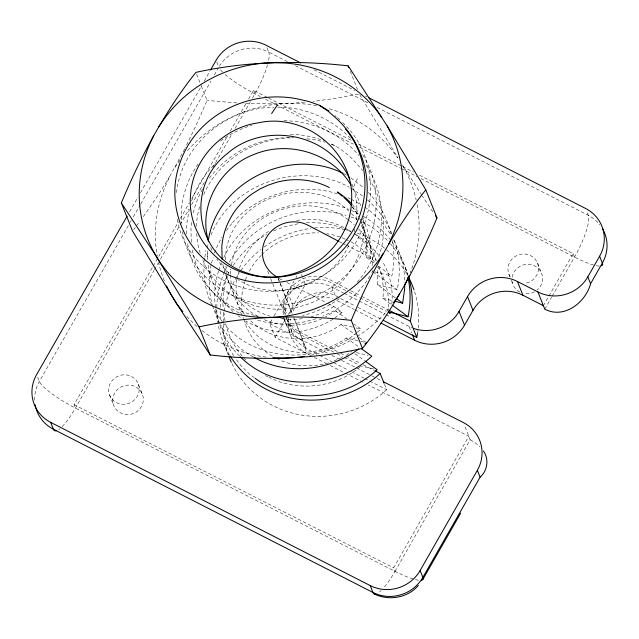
<?xml version="1.0" encoding="UTF-8"?>
<svg xmlns="http://www.w3.org/2000/svg" width="639" height="639" viewBox="0 0 639 639"><rect width="100%" height="100%" fill="white"/><g stroke="black" fill="none" stroke-linecap="round" stroke-linejoin="round"><path stroke-width="0.48" stroke-dasharray="3.19 2.4" d="M186.66 233.962L186.828 223.49L189.2 209.328M220.151 311.145L221.182 323.414M220.223 307.335C220.479 294.084 223.826 280.737 230.543 269.251M225.383 259.809C226.11 199.815 306.832 170.533 348.83 211.038M230.727 275.089C230.471 290.202 236.342 305.138 246.215 316.505M230.751 274.155L230.863 269.49M361.211 222.196C366.099 233.235 368.032 245.624 366.698 257.621L370.484 258.563C371.818 245.017 368.951 231.102 362.617 219.065M196.365 226.366L197.211 216.669L199.999 204.632M207.571 248.084L208.026 243.691M356.37 219.832C357.992 207.252 356.067 194.296 351.314 182.562M391.803 304.124C393.432 289.331 389.998 273.947 382.29 261.223M191.644 222.316L190.949 227.923L191.301 242.197M395.501 297.918L377.489 284.738L377.817 272.829L377.122 267.453M390.685 304.02L382.881 298.285C384.079 287.494 382.657 276.344 378.751 266.215M176.556 192.587C181.524 144.885 226.733 107.608 273.899 107.2M370.484 258.563L365.692 255.089C367.018 245.48 365.732 235.655 362.928 226.414A72.75 69.379 -21.7 0 0 359.621 218.346M204.704 258.108C202.363 274.067 205.151 290.625 211.9 305.242M204.847 257.158L205.854 250.528M211.11 265.033C208.538 278.077 208.546 291.767 212.236 304.595M231.606 264.85C238.922 213.178 307.255 188.369 347.88 219.473M236.853 279.395C234.689 292.662 237.101 306.728 243.651 318.478M236.997 278.452L238.403 271.934M417.515 333.542L417.89 331.593A98.358 93.805 -21.7 0 0 414.272 290.705M354.078 232.045L354.909 228.307M193.337 212.931L194.711 207.26L198.354 197.299L203.114 187.77M377.489 284.738L397.194 289.579C400.781 272.813 399.639 254.977 393.912 238.81M374.981 271.894L391.843 276.04C394.319 264.418 394.543 252.325 392.53 240.607M211.517 263.156L213.13 257.597M218.53 271.152C214.768 282.973 213.753 295.697 215.567 307.974M218.794 270.225L221.429 262.948M239.489 268.252C244.737 252.493 256.007 238.818 270.305 230.407M245.16 280.896C241.462 291.36 240.583 302.694 242.421 313.621M227.037 276.032L225.655 280.289L223.498 291.791L222.851 303.309L223.291 308.941M378.839 256.838C387.865 230.855 384.143 200.566 368.336 177.938M191.572 200.989C196.477 186.756 204.784 173.656 215.718 163.304M201.293 85.969L207.06 100.467L195.646 126.322L185.462 147.441M211.03 234.944C231.821 182.802 300.649 160.189 349.253 187.219M223.762 257.597C245.025 212.42 302.982 191.053 349.03 209.336M353.734 186.644L357.824 177.554M184.679 148.983L169.678 176.548L165.349 186.077A132.672 126.53 -21.7 0 0 157.21 255.84M203.745 194.52C218.594 159.83 255.872 137.465 293.245 137.824M348.798 245.448C330.379 285.529 275.521 303.701 237.82 279.57M371.826 272.845L373.144 270.201M129.573 211.821L137.976 197.108M140.452 192.778L201.756 85.426M204.232 81.097L210.167 70.705M128.351 225.615L39.354 381.451A36.886 35.177 -21.7 0 0 34.746 401.316M130.332 222.156L131.322 220.423M133.295 216.964L140.221 204.839M140.716 203.977L210.918 81.041M214.384 74.979L218.338 68.053M418.465 580.228A36.886 7.117 29.7 0 1 395.022 571.346L75.418 408.081L74.052 404.647L152.665 266.998M153.16 266.128L178.377 221.973M180.35 218.514L189.248 202.93M191.724 198.601L227.811 135.404M230.288 131.075L246.606 102.504M248.579 99.037L253.523 90.379L267.733 97.639M62.119 426.708A36.886 8.507 -62.9 0 0 75.418 408.081L154.031 270.433M154.526 269.562L158.48 262.637M160.461 259.178L179.743 225.407M180.238 224.545L189.136 208.961M191.604 204.632L205.446 180.39M212.867 167.402L232.149 133.639M235.112 128.447L250.44 101.609M252.421 98.142L254.889 93.813A36.886 8.507 -62.9 0 0 268.06 62.846M310.666 355.508L275.153 337.368L269.682 323.63L273.612 316.752M274.099 315.89L281.959 302.135A36.886 35.177 -21.7 0 1 331.865 287.039L343.415 292.934M288.74 318.661A36.886 35.177 -21.7 0 0 307.111 353.694L301.648 339.956A36.886 35.177 -21.7 0 1 287.63 292.207L294.012 281.024M295.977 277.59L296.959 275.872M275.153 337.368L287.422 315.882L281.959 302.135M289.842 313.565A36.886 35.177 -21.7 0 1 293.101 305.945L305.37 284.451L302.822 278.037M316.96 354.118L305.897 348.463L294.22 318.262M384.526 586.858A36.886 8.507 -62.9 0 0 395.022 571.346L393.648 567.911L468.81 436.293L368.415 385.013M543.398 305.698L573.127 253.635L419.535 175.182M395.022 571.346L470.176 439.728L464.441 425.302M544.763 309.132L551.585 297.183M552.072 296.328L574.493 257.078A36.886 8.507 -62.9 0 0 588.335 215.343L586.626 211.046M169.678 176.548L158.776 194.264L142.856 217.308M369.861 276.072C361.083 290.753 348.159 302.702 333.35 311.153L322.791 316.217M198.146 164.047C186.037 181.061 179.839 202.387 181.556 223.235M233.283 265.233L237.54 259.146C245.56 249.194 255.352 240.488 266.695 234.529M133.615 229.561L135.268 227.404M136.434 225.879L139.933 221.318M357.257 282.134C385.293 250.552 390.07 200.223 365.971 165.046M209.456 178.137C217.931 166.763 228.842 157.362 241.151 150.341C257.054 141.626 275.177 137.145 293.317 137.561M232.5 222.787C257.996 193.976 300.729 181.947 337.384 193.825M259.027 257.557L261.159 255.464M261.87 254.769C275.856 240.504 295.873 232.852 315.746 232.852A73.645 71.105 -1.6 0 1 318.502 232.9M328.27 303.637L333.798 306.456L342.113 312.415L334.98 317.703M384.486 384.287L386.643 389.71L382.657 393.289A98.358 93.805 -21.7 0 1 231.31 362.241M356.562 332.847C318.861 364.845 255.576 362.68 223.658 323.486M357.297 332.216L361.003 329.053L353.878 323.941M220.551 141.075L224.217 138.304M360.524 366.451C335.707 387.817 297.934 392.306 268.867 377.202M342.113 312.415L335.555 310.873L325.155 317.112M352.464 327.088L340.946 324.428C314.684 344.133 274.227 343.822 250.248 320.49M346.226 355.26L351.738 351.538M357.856 340.643L346.346 337.991C334.74 346.466 320.658 351.314 306.337 352.225A73.589 69.228 -40.8 0 1 280.082 348.758C265.145 343.582 251.702 333.31 244.114 319.292M339.485 298.533C328.406 306.472 315.866 312.447 302.559 315.538M333.798 306.456L328.214 309.987L319.955 313.909L311.297 316.816M225.016 137.832L233.746 132.616L243.866 127.96L251.806 125.292M333.015 319.141C307.024 335.555 272.158 336.753 245.616 320.93M342.161 357.369L333.814 361.051M321.896 318.789C303.102 327.024 280.825 327.48 262.126 318.709M315.914 318.701C296.504 325.235 274.93 325.746 255.368 319.54M273.628 230.855L284.355 226.765L298.285 223.738M328.646 362.848C312.151 367.665 293.932 366.674 278.308 359.382M358.319 94.117L334.556 98.51L312.95 101.409M304.659 102.208L290.993 103.358L269.554 103.877L243.187 103.262M280.705 318.366L288.948 317.974M277.63 107.184C305.051 107.009 332.248 118.814 350.931 138.887M283.956 120.739C312.319 120.899 340.627 133.655 358.854 155.509M290.282 134.294C301.736 134.438 313.134 136.762 323.861 140.74M306.496 222.691C318.773 222.34 331.306 223.618 342.736 228.331M236.829 102.927L207.06 100.467M306.824 138.775L314.827 139.757L325.091 142.209M256.343 315.946L258.292 316.281M319.516 219.904L328.526 221.613L337.248 224.417L343.886 227.468M356.25 352.632L368 355.3M356.258 327.959L361.003 329.053M360.708 341.306L365.452 342.4M373.392 368.855L361.067 366.051M382.881 298.285L392.522 300.697M254.466 315.386C219.952 307.247 191.444 277.03 187.435 241.502M331.266 144.398L335.667 145.964L344.557 152.058L352.584 159.047L362.617 170.421M344.381 228.954L350.116 231.438M347.872 197.707L350.412 198.865M351.258 199.248L360.971 204.656M351.57 210.495L358.351 213.57M345.132 239.114L342.648 237.972A73.645 71.105 -1.6 0 0 326.737 233.706M345.963 239.497L348.447 240.647M265.329 375.572L267.981 376.794M331.481 144.031L335.667 145.964M313.941 69.707L354.781 90.562M365.436 96.01L367.209 96.912M287.382 61.608L268.739 52.086L267.03 47.789M295.37 65.689L368.168 102.879M377.05 107.408L588.335 215.343A36.886 35.177 -21.7 0 1 599.893 224.84M268.62 98.094L351.178 140.268M358.279 143.895L401.787 166.116M402.674 166.571L413.321 172.011M225.16 74.523A36.886 7.117 29.7 0 0 254.889 93.813L260.217 96.537M265.544 99.261L275.313 104.245M276.2 104.7L353.439 144.15M359.653 147.329L400.485 168.193M401.372 168.64L417.355 176.803M420.909 178.616L574.493 257.078A36.886 7.117 29.7 0 0 593.719 265.057M339.293 241.606L341.889 242.932M342.76 243.379L345.356 244.705M346.218 245.144L365.692 255.089M347.496 289.084L329.508 279.491A30.736 29.314 -21.7 0 0 295.673 283.093A30.736 29.314 -21.7 0 0 285.146 314.58M350.699 290.721L360.029 295.49M361.746 296.36L387.985 309.763M345.803 290.601L333.446 284.075A30.736 29.314 -21.7 0 0 299.691 284.075A30.736 29.314 -21.7 0 0 285.561 314.14M349.182 292.327L359.31 297.494M360.164 297.934L386.22 311.249M344.301 293.389L358.519 300.649M359.406 301.105L385.165 314.268M386.052 314.715L409.152 326.513A36.886 35.177 -21.7 0 0 412.099 327.855M340.659 298.565L355.572 306.185M357.92 307.383L381.946 319.652M337.336 300.777L354.214 309.396M355.1 309.851L379.973 322.559M281.959 279.978L277.797 277.853L292.143 313.909M286.927 282.518L326.289 302.622M337.272 351.514L299.595 331.873A30.736 29.314 -21.7 0 1 286.456 318.134M340.643 353.239L345.068 355.5M345.955 355.955L359.877 363.064M363.264 364.797L374.047 370.3M333.806 352.129L299.387 334.101A30.736 29.314 -21.7 0 1 286.224 317.192M337.041 353.782L342.608 356.626M344.261 357.473L357.848 364.414M269.682 323.63L327.408 353.119M331.849 355.388L340.739 359.925M341.625 360.38L370.947 375.357M371.834 375.812L376.275 378.08M377.162 378.536L381.603 380.804M319.835 355.58L332.136 361.866M333.574 362.601L347.121 369.518M351.554 371.786L363.815 378.048M364.661 378.48L368.895 380.644M369.741 381.076L386.643 389.71M314.22 357.329L325.77 363.224M330.211 365.5L344.429 372.761M345.316 373.208L364.861 383.192M74.052 404.647L393.648 567.911M470.176 439.728L475.352 442.851L479.929 446.741M355.883 234.593C365.037 240 372.801 247.485 379.159 255.975M257.884 316.457C239.561 306.688 226.805 287.175 225.495 266.407M272.406 356.187C258.028 347.856 247.085 333.494 243.339 317.256M253.332 356.961C239.673 349.533 228.003 338.207 220.463 324.596M239.305 313.07L230.887 308.142L222.468 301.84L214.872 294.643L208.178 286.639L202.483 277.933C197.435 268.827 193.881 258.971 192.019 248.731M343.854 173.664L346.226 175.118M350.971 178.025L363.503 187.483M350.835 188.193L362.409 195.838M363.2 216.278C373.416 222.084 382.553 229.888 389.782 239.154M345.539 228.235L350.947 231.582M350.939 241.79L358.671 246.582A73.645 72.007 -10.5 0 1 375.333 263.076M338.446 297.335L335.986 295.777A30.736 29.314 -21.7 0 0 292.119 313.35M237.772 315.57L241.478 318.15M335.555 310.873L346.761 318.837M340.946 324.428L355.316 334.668M346.346 337.991L359.925 347.664M354.972 353.814L364.526 360.644M359.278 337.504L365.604 342.049M378.424 266.207L391.843 276.04M366.698 257.621L374.502 263.348M372.872 271.751L397.194 289.579M254.434 377.809L249.09 373.735L240.991 365.66L234.641 357.377M334.748 115.475L336.194 116.594M367.449 199.879C378.064 209.265 386.827 220.998 392.058 234.209M364.917 207.076C375.333 214.76 384.662 224.161 391.212 235.384M349.285 220.615L354.222 224.608M353.974 233.586C363.487 240.536 371.163 249.817 376.387 260.361M229.089 273.117L224.449 268.843L216.749 258.987M233.075 311.552C219.441 299.523 210.423 282.374 208.122 264.338M337.648 117.712L339.804 119.789M342.672 122.56C389.079 165.908 374.702 247.429 320.147 277.078C267.781 310.69 186.947 282.478 177.147 218.147M239.649 356.147C230.511 347.424 223.754 336.338 219.504 324.476M368.352 192.507C379.646 204.137 387.641 218.993 391.276 234.785M351.41 213.57L356.874 219.584M358.695 229.089C367.928 238.595 373.919 250.959 376.651 263.875M242.189 356.139C233.93 346.25 227.875 334.349 225.216 321.721M243.411 357.465L245.799 360.14M352.424 204.528L358.663 212.547M223.075 322.735L217.883 315.962L213.658 308.573M392.162 242.341C399.543 252.101 404.719 263.548 407.458 275.465M352.017 206.748L355.787 211.821L358.878 217.324M432.787 211.701L422.323 195.997M421.788 195.175L402.354 164.934M362.736 154.822C393.776 203.777 368.184 273.947 315.61 295.769C263.963 321.888 191.349 290.977 182.538 231.701M359.765 94.732L397.913 157.849L391.707 149.766A132.672 126.53 -21.7 0 0 327.048 108.111M219.992 323.773L217.643 319.668L212.468 305.514M233.594 355.811L228.442 346.793L224.193 336.298L221.398 325.299M393.64 239.705L400.062 254.218A97.759 95.275 -23.2 0 1 404.759 282.574M359.318 218.115L360.196 219.688M361.179 225.375C368.719 237.317 372.936 251.431 372.441 265.592M377.809 266.846C385.708 279.331 389.391 294.252 388.632 308.98M211.98 250.432L210.582 247.165M352.6 187.57L356.682 194.967L361.075 206.812M202.938 260.345C217.803 296.983 261.567 316.64 299.308 306.632C338.382 297.75 369.086 258.268 363.367 217.803M573.127 253.635L574.493 257.078M537.591 263.3L541.688 273.604M508.844 274.179L509.874 276.759M511.24 280.194L512.949 284.483M350.276 71.28L357.489 89.396M405.43 268.06L407.946 274.395M409.152 326.513L411.708 332.927M253.523 90.379L254.889 93.813M331.865 287.039L336.601 298.948M301.36 274.379L302.455 277.126M216.781 62.031L218.834 67.183M287.63 292.207L293.101 305.945M278.109 277.781L292.382 313.661M293.62 317.607L305.897 348.463M196.604 74.196L200.934 85.067M267.733 271.152L270.305 277.622M270.672 278.548L285.026 314.604M286.496 318.302L292.63 333.718M284.299 319.204L289.771 332.951M223.682 343.303L228.355 355.06M138.328 384.111A15.368 14.657 -21.7 0 1 121.25 404.152A15.368 14.657 -21.7 0 1 112.296 380.389A15.368 14.657 -21.7 0 1 138.328 384.111L142.433 394.415A15.368 14.657 -21.7 0 1 125.348 414.455A15.368 14.657 -21.7 0 1 116.402 390.693A15.368 14.657 -21.7 0 1 142.433 394.415M109.588 394.99L113.686 405.294M37.645 377.162L39.354 381.451A36.886 7.117 29.7 0 0 75.418 408.081M210.279 274.762L211.445 278.62M200.183 253.116L198.082 245.472L196.58 233.099M222.779 264.274L224.712 271.775M218.794 322.727L215.678 308.917M225.008 320.738L223.362 309.891M207.284 250.8L207.611 261.391M207.403 253.627L207.531 258.491M599.382 266.072A36.886 7.117 29.7 0 1 595.891 265.6M268.62 60.33A36.886 8.507 -62.9 0 0 268.739 52.086A36.886 35.177 -21.7 0 0 219.241 66.48M222.54 72.079A36.886 7.117 29.7 0 1 220.543 69.891M381.124 590.548A36.886 8.507 -62.9 0 1 379.566 591.93M59.842 428.777A36.886 8.507 -62.9 0 1 58.796 429.552M288.269 314.484A36.886 35.177 -21.7 0 1 332.815 298.844M228.419 355.052A98.358 93.805 -21.7 0 1 239.361 272.669M240.967 270.337A98.358 93.805 -21.7 0 1 260.936 249.41M264.075 247.045A98.358 93.805 -21.7 0 1 310.81 228.411M314.452 227.995A98.358 93.805 -21.7 0 1 350.811 231.126M357.321 233.179A98.358 93.805 -21.7 0 1 407.267 274.81M229.768 355.316A98.358 93.805 -21.7 0 1 227.045 266.391M229.329 262.15A98.358 93.805 -21.7 0 1 346.106 215.351M350.843 216.901A98.358 93.805 -21.7 0 1 357.217 219.417M362.409 221.877A98.358 93.805 -21.7 0 1 387.945 241.031M390.421 243.786A98.358 93.805 -21.7 0 1 407.794 274.427M306.073 348.151A30.736 29.314 -21.7 0 1 290.761 318.957M302.359 318.653A72.75 69.379 -21.7 0 1 280.641 318.621M270.497 316.361A72.75 69.379 -21.7 0 1 225.607 274.538M352.496 206.796A72.75 69.379 -21.7 0 1 357.832 214.904M245.416 279.97A73.573 68.293 -8.9 0 1 247.237 275.497M249.394 271.152A73.573 68.293 -8.9 0 1 259.003 257.533M296.632 220.471A73.421 69.867 -1.4 0 1 319.508 219.936M214.504 252.972A97.471 90.45 -15.2 0 1 222.037 237.141M226.35 230.559A97.471 90.45 -15.2 0 1 232.532 222.811M512.23 277.246A15.368 14.657 -21.7 0 1 534.795 265.952A15.368 14.657 -21.7 0 1 537.183 289.994M534.476 291.847A15.368 14.657 -21.7 0 1 523.892 293.525M519.842 292.143A15.368 14.657 -21.7 0 1 512.174 281.448M510.273 276.975A15.368 14.657 -21.7 0 1 517.374 255.296A15.368 14.657 -21.7 0 1 538.102 264.961A15.368 14.657 -21.7 0 1 524.124 283.436M403.257 166.587A132.672 126.53 -21.7 0 1 416.213 200.191M417.131 204.744A132.672 126.53 -21.7 0 1 410.23 272.789M388.847 308.701A132.672 126.53 -21.7 0 1 310.426 355.356M266.223 357.097A132.672 126.53 -21.7 0 1 202.108 330.635M197.06 326.449A132.672 126.53 -21.7 0 1 185.813 315.275M164.359 280.745A132.672 126.53 -21.7 0 1 158.704 263.108M174.982 167.522A132.672 126.53 -21.7 0 1 179.783 160.373M187.523 150.596A132.672 126.53 -21.7 0 1 316.808 105.739"/><path stroke-width="0.96" d="M383.632 320.514L416.772 337.44L410.294 321.161L411.412 315.315A98.358 93.805 -21.7 0 0 408.656 277.206M416.772 337.44L417.515 333.542M208.362 240.16C217.587 180.869 290.338 146.73 343.159 173.385M394.447 301.185L402.634 303.158L404.583 289.547A97.759 95.275 -23.2 0 0 404.759 284.571M388.624 312.471L390.277 313.318L388.28 311.856L408.025 316.72C410.749 303.805 410.781 290.282 407.962 277.39M602.369 228.466A36.886 35.177 -21.7 0 1 602.353 263.092L590.572 283.724C585.628 302.559 563.949 319.388 544.763 309.132L537.926 291.959L517.43 281.487A36.886 35.177 -21.7 0 0 467.524 296.592L459.058 311.417A36.886 35.177 -21.7 0 1 413.665 328.446M121.338 202.914C140.7 156.579 164.535 111.785 195.885 72.383C245.791 61.352 297.431 60.098 348.119 65.841L387.17 125.883L425.806 189.831L436.98 217.915C417.634 264.258 393.8 309.052 362.433 348.447C312.527 359.477 260.888 360.731 210.207 354.988L176.548 303.557L132.513 230.998L121.338 202.914L154.981 254.322L199.025 326.904L210.207 354.988M362.433 348.447L351.258 320.363C370.58 273.995 394.399 229.209 425.806 189.831M388.656 244.258L392.969 234.753A132.672 126.53 -21.7 0 0 391.739 134.989L387.17 125.883M404.799 284.882L409.152 275.417M127.105 216.15L36.623 374.582A36.886 35.177 -21.7 0 0 50.633 422.339L53.372 429.208A36.886 8.507 -62.9 0 0 56.104 430.798M210.654 69.843L216.094 60.314A36.886 35.177 -21.7 0 1 266.008 45.217L300.626 62.902M380.86 323.014L414.623 340.26A36.886 35.177 -21.7 0 0 464.529 325.155L472.996 310.33A36.886 35.177 -21.7 0 1 522.902 295.226L543.398 305.698M50.633 422.339L370.237 585.596A36.886 35.177 -21.7 0 0 420.142 570.491L477.357 470.312A36.886 35.177 -21.7 0 0 463.347 422.555L383.384 381.707M537.926 291.959A36.886 35.177 -21.7 0 0 587.832 276.855L599.614 256.223A36.886 35.177 -21.7 0 0 585.604 208.474L368.991 97.823M483.388 450.99C489.25 458.994 487.517 470.783 480.089 477.181L422.874 577.36A36.886 7.117 29.7 0 1 421.492 580.22M422.738 579.605L460.671 513.157M271.623 113.55L277.422 104.86M418.281 585.444C407.69 598.024 388.52 601.155 374.015 593.815M384.127 383.376L380.165 373.432L376.179 377.01A98.358 93.805 -21.7 0 1 230.264 356.131M364.917 343.886L366.403 342.624M358.95 348.822C329.389 371.051 286.783 375.692 254.17 357.441M199.025 326.904C248.938 315.826 300.57 314.604 351.258 320.363M264.187 63.149L274.794 62.63L285.401 63.069A132.672 126.53 -21.7 0 1 381.659 117.272M272.925 357.76L283.468 358.199L294.132 357.672A132.672 126.53 -21.7 0 0 304.707 356.394M319.484 105.299L308.909 101.537L298.006 99.021C247.964 88.813 193.617 116.218 178.76 166.651C166.931 203.673 182.434 247.173 215.607 267.733C261.024 298.357 328.885 280.753 354.996 232.947C377.345 195.901 367.784 147.681 336.817 118.846L328.374 111.394L319.484 105.299L328.933 111.002M338.43 241.167L307.886 225.16A30.736 29.314 -21.7 0 0 266.703 237.061A30.736 29.314 -21.7 0 0 276.583 276.775M388.847 310.211L410.294 321.161M374.917 370.748L380.165 373.432M361.506 348.798L371.794 356.179C336.617 389.51 275.145 391.915 240.328 356.826M365.316 361.211L377.186 369.725C344.932 399.942 291.064 405.278 255.201 378.384M392.258 305.17L408.025 316.72M402.634 303.158L397.075 299.06M342.153 196.229L337.52 191.98L345.052 197.419L351.825 203.817M345.515 129.038C371.69 160.309 371.099 209.065 345.859 240.703C323.478 270.001 283.109 284.355 247.469 274.035C213.011 264.873 186.748 230.216 190.622 194.224C192.938 160.748 219.457 131.522 251.87 124.006L260.68 122.353C307.055 113.566 355.468 153.56 351.49 201.533C350.164 251.958 293.828 290.441 246.454 272.757C194.807 256.487 185.182 185.877 227.244 153.64C264.147 120.995 329.756 133.255 349.733 179.12M182.802 311.728L176.548 303.557L171.244 294.906A132.672 126.53 -21.7 0 1 166.579 285.841M435.407 215.583L436.98 217.915M351.059 185.174C332.064 153.176 288.924 140.3 254.833 154.135C220.719 166.491 197.691 205.734 208.482 241.294M599.614 256.223L602.353 263.092A36.886 7.117 29.7 0 1 601.619 265.744M587.832 276.855L590.572 283.724M517.43 281.487L522.902 295.226M467.524 296.592L472.996 310.33M459.058 311.417L464.529 325.155M348.119 65.841L348.838 67.654M477.357 470.312L480.089 477.181M412.435 334.764L414.623 340.26M420.142 570.491L422.874 577.36A36.886 35.177 -21.7 0 1 372.968 592.465L53.372 429.208A36.886 35.177 -21.7 0 1 35.193 404.91M370.237 585.596L372.968 592.465A36.886 8.507 -62.9 0 0 375.74 594.054M222.196 259.45L221.805 246.814A72.814 69.443 -21.7 0 1 251.958 194.008L259.674 189.144L267.925 185.214L276.583 182.307A72.734 69.363 -21.7 0 1 329.349 187.562M231.31 362.241A98.358 93.805 -21.7 0 1 229.082 356.882M408.64 277.342A98.358 93.805 -21.7 0 1 413.968 289.786M343.854 197.475A72.734 69.363 -21.7 0 1 351.266 205.223M383.336 253.308A132.672 126.53 -21.7 0 1 166.611 271.064L160.421 262.996L155.061 254.234A132.672 126.53 -21.7 0 1 153.6 135.955M158.799 126.849A132.672 126.53 -21.7 0 1 264.187 63.149M399.519 293.972A132.672 126.53 -21.7 0 1 393.592 302.67"/></g></svg>
